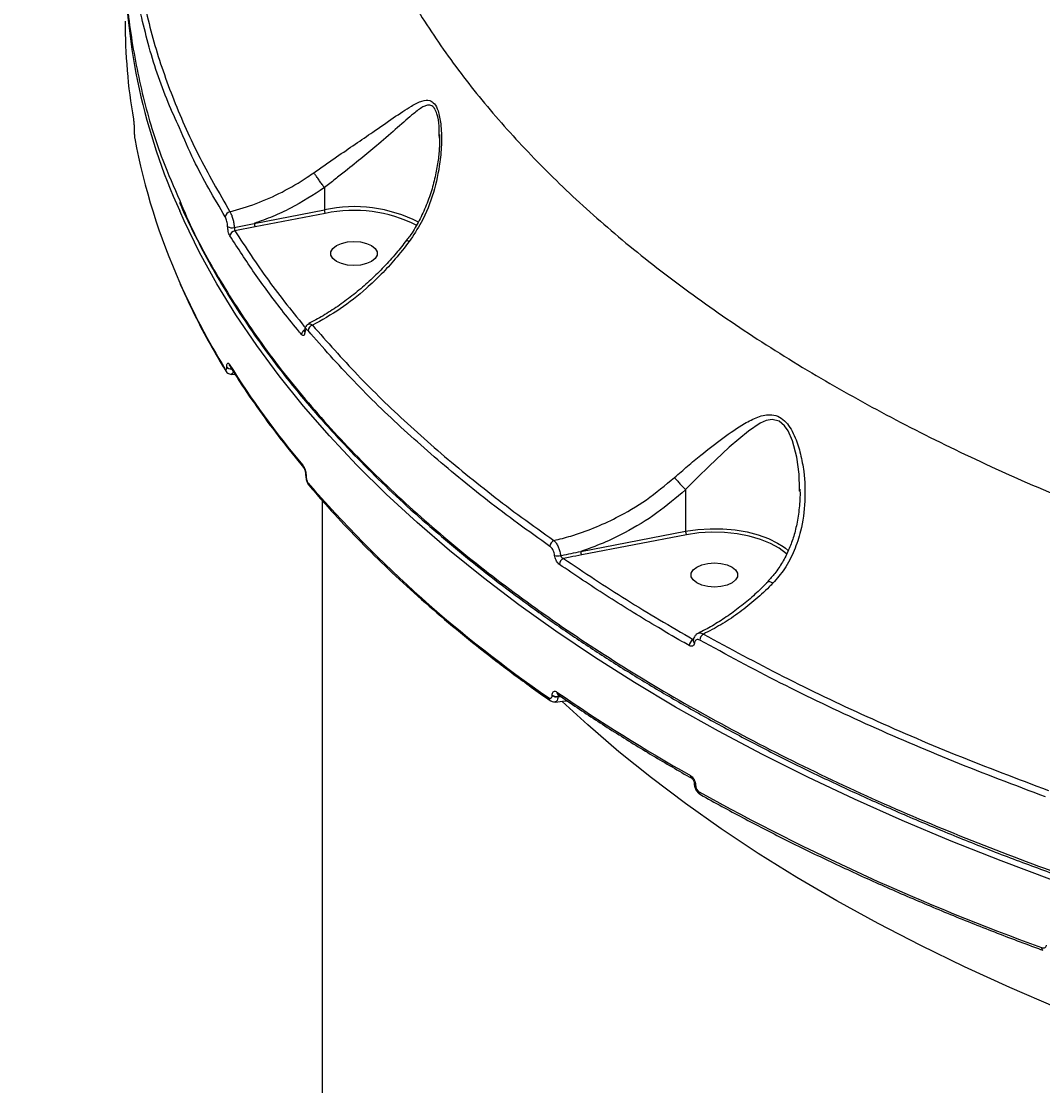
# Model space of a CAD drawing. Header units: millimetres. Extents: x -8092 to 6423, y -6886 to 5604.
# Drawn here: x -509.9 to -313.1, y -1653.2 to -1448.1 of the extents above; entities that cross this region are included whole.
import ezdxf

# ---------------------------------------------------------------- set-up
doc = ezdxf.new("R2010")
doc.units = ezdxf.units.MM
for name, color, linetype in [('DIKOM_ОБЪЕКТ', 7, 'Continuous'), ('DIKOM_РАЗМЕР_ЗОНА', 7, 'Continuous'), ('DIKOM_РАЗМЕР_ОБЪЕКТА', 7, 'Continuous')]:
    doc.layers.add(name, color=color, linetype=linetype)
doc.styles.add('style1', font='arial.ttf', dxfattribs={"width": 0.8})
doc.dimstyles.new('1-50', dxfattribs={"dimtxt": 300, "dimasz": 200, "dimexe": 100, "dimexo": 0, "dimgap": 100, "dimtad": 1, "dimtxsty": 'style1', "dimcen": 200, "dimclrd": 7, "dimclre": 7, "dimclrt": 7, "dimadec": 1, "dimazin": 2, "dimtfac": 1, "dimtmove": 0, "dimatfit": 2, "dimfxl": 0, "dimlwd": 25, "dimlwe": 18, "dimarcsym": 0})

# ---------------------------------------------------------------- blocks, each defined once
blk = doc.blocks.new('*D9')
at = {"layer": 'Defpoints', "color": 0, "transparency": 16777216}
for p in [(-8092.06, -86.27), (4664.84, -1471.84), (4664.84, -6785.92)]:
    blk.add_point(p, dxfattribs=at)
at = {"layer": 'DIKOM_РАЗМЕР_ЗОНА', "color": 7, "lineweight": 18, "transparency": 16777216}
for p, q in [((-8092.06, -86.27), (-8092.06, -6885.92)), ((4664.84, -1471.84), (4664.84, -6885.92))]:
    blk.add_line(p, q, dxfattribs=at)
at = {"layer": 'DIKOM_РАЗМЕР_ЗОНА', "color": 7, "lineweight": 25, "transparency": 16777216}
blk.add_line((-7892.06, -6785.92), (4464.84, -6785.92), dxfattribs=at)
at = {"layer": 'DIKOM_РАЗМЕР_ЗОНА', "color": 7, "transparency": 16777216}
for points in [[(-7892.06, -6752.58), (-7892.06, -6819.25), (-8092.06, -6785.92)], [(4464.84, -6752.58), (4464.84, -6819.25), (4664.84, -6785.92)]]:
    blk.add_solid(points, dxfattribs=at)
at = {"layer": 'DIKOM_РАЗМЕР_ЗОНА', "color": 7, "transparency": 16777216, "insert": (-2159.84, -6532.75), "char_height": 300, "attachment_point": 5, "style": 'style1'}
blk.add_mtext('12760', dxfattribs=at)
blk = doc.blocks.new('*D11')
at = {"layer": 'Defpoints', "color": 0, "transparency": 16777216}
for p in [(-6092.06, -310.77), (2568.27, -2361.54), (2568.27, -4925.78)]:
    blk.add_point(p, dxfattribs=at)
at = {"layer": 'DIKOM_РАЗМЕР_ОБЪЕКТА', "color": 7, "lineweight": 18, "transparency": 16777216}
for p, q in [((-6092.06, -310.77), (-6092.06, -5025.78)), ((2568.27, -2361.54), (2568.27, -5025.78))]:
    blk.add_line(p, q, dxfattribs=at)
at = {"layer": 'DIKOM_РАЗМЕР_ОБЪЕКТА', "color": 7, "lineweight": 25, "transparency": 16777216}
blk.add_line((-5892.06, -4925.78), (2368.27, -4925.78), dxfattribs=at)
at = {"layer": 'DIKOM_РАЗМЕР_ОБЪЕКТА', "color": 7, "transparency": 16777216}
for points in [[(-5892.06, -4892.44), (-5892.06, -4959.11), (-6092.06, -4925.78)], [(2368.27, -4892.44), (2368.27, -4959.11), (2568.27, -4925.78)]]:
    blk.add_solid(points, dxfattribs=at)
at = {"layer": 'DIKOM_РАЗМЕР_ОБЪЕКТА', "color": 7, "transparency": 16777216, "insert": (-2605.9, -4672.61), "char_height": 300, "attachment_point": 5, "style": 'style1'}
blk.add_mtext('8660', dxfattribs=at)

msp = doc.modelspace()

# ---------------------------------------------------------------- linework, layer by layer
at = {"layer": 'DIKOM_ОБЪЕКТ', "color": 7, "linetype": 'Continuous', "lineweight": 15}
for p, q in [((-488.178, -1469.112), (-488.178, -1469.201)), ((-488.178, -1469.112), (-488.174, -1469.159)), ((-488.178, -1469.201), (-488.174, -1469.248)), ((-488.174, -1469.159), (-488.174, -1469.248)), ((-429.366, -1470.632), (-429.379, -1469.914)), ((-451.521, -1480.137), (-451.521, -1484.421)), ((-465.027, -1487.032), (-451.521, -1484.421)), ((-451.348, -1485.091), (-464.851, -1487.702)), ((-468.879, -1487.825), (-465.027, -1487.032)), ((-464.851, -1487.702), (-468.772, -1488.443)), ((-470.331, -1514.728), (-470.331, -1514.681)), ((-469.769, -1514.508), (-469.77, -1514.506)), ((-469.416, -1516.144), (-468.771, -1516.071)), ((-455.13, -1535.478), (-455.13, -1535.546)), ((-455.047, -1535.683), (-455.047, -1535.752)), ((-381.905, -1538.355), (-381.905, -1546.354)), ((-359.962, -1538.626), (-359.967, -1538.235)), ((-451.936, -1540.448), (-451.936, -1802.559)), ((-402.105, -1550.26), (-381.905, -1546.354)), ((-381.733, -1547.025), (-401.929, -1550.93)), ((-407.638, -1578.044), (-407.638, -1577.975)), ((-406.125, -1578.088), (-406.508, -1578.156)), ((-406.508, -1578.156), (-406.508, -1578.224)), ((-406.508, -1578.224), (-405.955, -1578.204)), ((-380.227, -1594.947), (-380.227, -1594.994)), ((-379.965, -1595.294), (-379.965, -1595.341))]:
    msp.add_line(p, q, dxfattribs=at)
at = {"layer": 'DIKOM_ОБЪЕКТ', "color": 7, "linetype": 'Continuous', "lineweight": 15, "flags": 128}
for points in [[(-311.181, -1613.577), (-321.056, -1609.897), (-330.719, -1606.071), (-340.163, -1602.102), (-349.379, -1597.994), (-358.36, -1593.749), (-367.098, -1589.372), (-375.586, -1584.867), (-383.816, -1580.236), (-391.782, -1575.484), (-399.477, -1570.616), (-406.895, -1565.634), (-414.028, -1560.544), (-420.872, -1555.349), (-427.42, -1550.054), (-433.667, -1544.663), (-439.608, -1539.181), (-445.237, -1533.613), (-450.55, -1527.963), (-455.543, -1522.236), (-460.211, -1516.437), (-464.55, -1510.57), (-468.557, -1504.641), (-472.228, -1498.655), (-475.56, -1492.616), (-478.551, -1486.531), (-479.41, -1484.632)], [(-445.813, -1495.141), (-447.081, -1495.047), (-448.246, -1494.773), (-449.214, -1494.341), (-449.907, -1493.786), (-450.268, -1493.153), (-450.268, -1492.493), (-449.907, -1491.86), (-449.214, -1491.305), (-448.246, -1490.873), (-447.081, -1490.599), (-445.813, -1490.505), (-444.546, -1490.599), (-443.381, -1490.873), (-442.413, -1491.305), (-441.72, -1491.86), (-441.359, -1492.493), (-441.359, -1493.153), (-441.72, -1493.786), (-442.413, -1494.341), (-443.381, -1494.773), (-444.546, -1495.047), (-445.813, -1495.141)], [(-359.967, -1538.235), (-360.001, -1535.344), (-360.458, -1532.06), (-361.307, -1528.91), (-362.162, -1527.006), (-362.819, -1526.051), (-363.868, -1525.163), (-365.191, -1524.834), (-366.373, -1525.04), (-367.523, -1525.542), (-369.79, -1527.042), (-373.504, -1530.18), (-377.345, -1533.815), (-379.608, -1536.027), (-381.905, -1538.328), (-381.912, -1538.335), (-381.912, -1538.335)], [(-381.905, -1546.354), (-379.571, -1546.022), (-377.168, -1545.869), (-374.747, -1545.899), (-372.361, -1546.112), (-370.061, -1546.501), (-367.897, -1547.06), (-365.914, -1547.776), (-364.157, -1548.634), (-363.067, -1549.319)], [(-362.348, -1550.802), (-362.457, -1550.702), (-363.848, -1549.646), (-365.539, -1548.713), (-367.489, -1547.926), (-369.652, -1547.303), (-371.975, -1546.86), (-374.404, -1546.607), (-376.879, -1546.549), (-379.342, -1546.69), (-381.733, -1547.025)], [(-363.067, -1549.319), (-362.662, -1549.615), (-362.039, -1550.131)], [(-376.354, -1557.103), (-377.622, -1557.009), (-378.787, -1556.735), (-379.755, -1556.303), (-380.448, -1555.748), (-380.808, -1555.115), (-380.808, -1554.456), (-380.448, -1553.823), (-379.755, -1553.268), (-378.787, -1552.836), (-377.622, -1552.562), (-376.354, -1552.468), (-375.086, -1552.562), (-373.921, -1552.836), (-372.953, -1553.268), (-372.261, -1553.823), (-371.9, -1554.456), (-371.9, -1555.115), (-372.261, -1555.748), (-372.953, -1556.303), (-373.921, -1556.735), (-375.086, -1557.009), (-376.354, -1557.103)], [(-262.606, -1655.207), (-272.576, -1652.102), (-282.358, -1648.841), (-291.942, -1645.429), (-301.319, -1641.867), (-310.481, -1638.16), (-319.42, -1634.31), (-328.126, -1630.322), (-336.592, -1626.199), (-344.81, -1621.945), (-352.773, -1617.564), (-360.472, -1613.06), (-367.901, -1608.437), (-375.053, -1603.699), (-381.92, -1598.851), (-388.498, -1593.898), (-394.779, -1588.844), (-400.758, -1583.693), (-405.708, -1579.139)]]:
    msp.add_lwpolyline(points, dxfattribs=at)
at = {"layer": 'DIKOM_ОБЪЕКТ', "color": 7, "linetype": 'Continuous', "lineweight": 15}
for centre, radius, start, end in [((-371.984, -1435.92), 117.954, 180.28412, 204.39171), ((-377.437, -1448.034), 112.499, 180.02164, 189.6639), ((-366.279, -1447.871), 123.901, 190.6057, 204.09448), ((-469.517, -1485.866), 1.102, 100.58273, 175.44702), ((-445.771, -1510.854), 27.052, 62.73731, 102.27131), ((-450.191, -1484.435), 1.33, 179.38418, 209.55949), ((-445.838, -1511.195), 26.68, 62.99717, 101.9179), ((-463.717, -1487.047), 1.31, 179.38565, 210.0269), ((-469.297, -1486.273), 1.606, 236.99738, 285.08585), ((-468.616, -1489.543), 1.111, 98.05201, 175.38527), ((-348.142, -1440.061), 143.647, 203.98497, 211.49037), ((-454.786, -1508.514), 1.127, 118.18451, 176.63483), ((-453.508, -1507.78), 1.169, 104.98587, 175.84056), ((-454.934, -1507.818), 0.435, 176.76811, 215.33803), ((-469.938, -1515.102), 0.696, 179.4671, 211.26553), ((-469.51, -1513.93), 1.113, 222.44486, 274.12886), ((-469.503, -1513.968), 1.124, 222.54163, 275.22403), ((-323.146, -1422.305), 173.094, 212.03979, 220.03639), ((-469.181, -1514.14), 0.694, 179.41888, 211.64833), ((-455, -1533.665), 0.673, 178.94936, 219.89772), ((-454.816, -1535.471), 0.314, 180.51008, 222.67116), ((-454.815, -1535.538), 0.316, 182.06935, 222.59828), ((-269.489, -1376.22), 245.263, 220.98426, 235.54522), ((-453.97, -1537.092), 0.665, 178.70748, 219.86159), ((-406.711, -1549.348), 1.33, 115.14398, 177.11839), ((-400.794, -1550.274), 1.311, 179.39752, 210.01003), ((-406.478, -1549.182), 1.938, 249.91081, 284.26307), ((-404.899, -1552.811), 1.329, 113.3525, 177.35121), ((-379.771, -1568.451), 1.413, 118.3636, 178.03032), ((-377.723, -1567.394), 1.433, 120.72718, 177.84712), ((-379.901, -1567.425), 0.525, 177.17514, 238.74524), ((-406.095, -1577.379), 0.605, 176.50479, 232.2306), ((-211.829, -1294.512), 343.463, 235.43321, 240.49619), ((-407.649, -1578.497), 0.601, 176.28891, 232.24394), ((-406.835, -1576.578), 1.612, 240.12482, 281.7182), ((-406.835, -1576.646), 1.612, 240.12482, 281.7182), ((-380.411, -1593.488), 0.569, 174.70302, 235.77117), ((-379.803, -1594.9), 0.426, 185.74664, 247.68124), ((-379.802, -1594.946), 0.427, 186.34473, 247.61474), ((-378.716, -1596.636), 0.572, 174.85449, 235.68555), ((-158.766, -1198.94), 454.698, 240.98881, 250.13046), ((-312.787, -1626.645), 0.528, 171.6835, 237.13727)]:
    msp.add_arc(centre, radius, start, end, dxfattribs=at)
for points, knots in [([(-451.838, -1384.743), (-451.826, -1387.268), (-451.797, -1393.499), (-450.452, -1403.414), (-447.916, -1414.445), (-444.137, -1425.485), (-439.123, -1436.495), (-432.849, -1447.437), (-425.463, -1458.057), (-417.021, -1468.326), (-407.602, -1478.226), (-397.04, -1487.931), (-385.324, -1497.397), (-372.466, -1506.585), (-358.76, -1515.286), (-344.278, -1523.482), (-329.104, -1531.168), (-312.979, -1538.476), (-295.917, -1545.363), (-277.957, -1551.796), (-260.709, -1557.248), (-244.388, -1561.832), (-229.116, -1565.678), (-213.485, -1569.177), (-197.552, -1572.314), (-181.389, -1575.076), (-164.985, -1577.459), (-148.356, -1579.493), (-137.113, -1580.522), (-131.491, -1581.037)], [0, 0, 0, 0, 0.0269364, 0.0664877, 0.1060694, 0.1456204, 0.186327, 0.2270667, 0.267773, 0.3071934, 0.3466442, 0.3860645, 0.426635, 0.4672388, 0.5078092, 0.5471361, 0.5864932, 0.62582, 0.6662928, 0.7067987, 0.7472716, 0.778685, 0.8100985, 0.8417627, 0.8734269, 0.9049435, 0.9364601, 0.96823, 1, 1, 1, 1]), ([(-489.807, -1434.749), (-489.845, -1435.853), (-490.026, -1441.069), (-489.012, -1450.396), (-486.644, -1462.671), (-483.441, -1473.44), (-480.529, -1480.042), (-479.386, -1482.634)], [0, 0, 0, 0, 0.068625, 0.323981, 0.5795451, 0.8349014, 1, 1, 1, 1]), ([(-487.202, -1440.05), (-486.409, -1443.817), (-484.825, -1451.351), (-480.957, -1462.589), (-476.084, -1473.766), (-471.841, -1481.11), (-469.72, -1484.782)], [0, 0, 0, 0, 0.2485966, 0.4971937, 0.7485964, 1, 1, 1, 1]), ([(-479.444, -1468.63), (-480.193, -1466.999), (-482.656, -1461.631), (-485.677, -1452.396), (-487.312, -1444.764), (-488.129, -1440.948)], [0, 0, 0, 0, 0.1792025, 0.5896016, 1, 1, 1, 1]), ([(-453.566, -1477.252), (-452.836, -1476.739), (-451.363, -1475.706), (-448.654, -1473.855), (-445.506, -1471.715), (-441.794, -1469.168), (-438.124, -1466.614), (-435.068, -1464.543), (-432.806, -1463.369), (-431.334, -1463.166), (-430.267, -1463.873), (-429.496, -1465.426), (-429.005, -1468.056), (-428.897, -1471.448), (-429.254, -1475.92), (-430.384, -1481.159), (-432.384, -1486.353), (-434.347, -1489.295), (-435.149, -1490.497)], [0, 0, 0, 0, 0.0400988, 0.0808887, 0.1499721, 0.2211633, 0.3125709, 0.4066968, 0.4681058, 0.5184497, 0.5509518, 0.5857543, 0.6308482, 0.68855, 0.7478287, 0.8397945, 0.9345766, 1, 1, 1, 1]), ([(-429.379, -1469.914), (-429.377, -1469.375), (-429.371, -1467.956), (-429.688, -1466.162), (-430.135, -1465.079), (-430.589, -1464.459), (-431.121, -1464.172), (-431.837, -1464.263), (-432.871, -1464.727), (-434.638, -1466.077), (-437.378, -1468.527), (-440.668, -1471.413), (-444.076, -1474.256), (-446.947, -1476.548), (-449.467, -1478.529), (-450.84, -1479.585), (-451.522, -1480.131), (-451.523, -1480.131)], [0, 0, 0, 0, 0.0398765, 0.1051027, 0.1424744, 0.153517, 0.1988445, 0.2352235, 0.2726478, 0.3661023, 0.509154, 0.6557977, 0.7642889, 0.8752478, 0.9371661, 0.9999497, 1, 1, 1, 1]), ([(-488.34, -1466.92), (-488.337, -1466.938), (-488.315, -1467.07), (-488.277, -1467.365), (-488.232, -1467.84), (-488.2, -1468.307), (-488.178, -1468.762), (-488.175, -1469.027), (-488.174, -1469.159)], [0, 0, 0, 0, 0.03923998, 0.28722924, 0.495215, 0.67101728, 0.83529528, 1, 1, 1, 1]), ([(-470.616, -1485.778), (-472.759, -1482.144), (-476.099, -1476.481), (-478.562, -1470.701), (-479.444, -1468.63)], [0, 0, 0, 0, 0.6416771, 1, 1, 1, 1]), ([(-488.174, -1469.248), (-488.173, -1469.334), (-488.171, -1469.506), (-488.157, -1469.799), (-488.137, -1470.095), (-488.107, -1470.393), (-488.081, -1470.578), (-488.066, -1470.663), (-488.064, -1470.675)], [0, 0, 0, 0, 0.1673733, 0.3344726, 0.5091527, 0.7130677, 0.9577265, 1, 1, 1, 1]), ([(-429.329, -1469.915), (-429.324, -1470.009), (-429.288, -1470.745), (-429.346, -1472.388), (-429.569, -1474.885), (-430.074, -1477.756), (-430.864, -1480.812), (-431.967, -1483.891), (-433.385, -1486.803), (-434.627, -1488.929), (-435.485, -1490.002), (-435.699, -1490.27)], [0, 0, 0, 0, 0.0137714, 0.1082694, 0.23193605, 0.36538672, 0.51032489, 0.66566762, 0.81352778, 0.95353277, 1, 1, 1, 1]), ([(-469.72, -1484.782), (-468.032, -1484.298), (-464.626, -1483.32), (-459.612, -1481.049), (-455.946, -1478.914), (-453.981, -1477.542), (-453.566, -1477.252)], [0, 0, 0, 0, 0.2991589, 0.6039876, 0.9163487, 1, 1, 1, 1]), ([(-451.523, -1480.131), (-451.662, -1479.933), (-451.94, -1479.536), (-452.436, -1478.835), (-452.919, -1478.154), (-453.282, -1477.646), (-453.48, -1477.371), (-453.55, -1477.274), (-453.566, -1477.252)], [0, 0, 0, 0, 0.2114806, 0.4229574, 0.6344523, 0.8459275, 0.9647843, 1, 1, 1, 1]), ([(-451.521, -1480.137), (-453.655, -1481.525), (-456.865, -1483.612), (-461.47, -1485.749), (-463.838, -1486.603), (-465.027, -1487.032)], [0, 0, 0, 0, 0.4971347, 0.7475362, 1, 1, 1, 1]), ([(-451.523, -1480.131), (-451.522, -1480.132), (-451.521, -1480.134), (-451.521, -1480.136), (-451.521, -1480.137)], [0, 0, 0, 0, 0.6567074, 1, 1, 1, 1]), ([(-479.446, -1482.936), (-479.245, -1483.413), (-478.228, -1485.835), (-476.092, -1490.158), (-473.032, -1495.892), (-469.651, -1501.56), (-465.983, -1507.167), (-462.017, -1512.715), (-457.755, -1518.205), (-453.195, -1523.639), (-448.337, -1529.017), (-443.177, -1534.342), (-437.714, -1539.615), (-431.958, -1544.826), (-425.931, -1549.954), (-419.656, -1554.979), (-413.146, -1559.891), (-406.399, -1564.691), (-399.415, -1569.383), (-392.19, -1573.967), (-384.724, -1578.446), (-377.014, -1582.82), (-369.059, -1587.09), (-360.855, -1591.259), (-352.399, -1595.327), (-343.7, -1599.289), (-334.788, -1603.133), (-325.698, -1606.841), (-316.455, -1610.405), (-307.06, -1613.822), (-297.513, -1617.096), (-287.808, -1620.228), (-277.943, -1623.22), (-267.917, -1626.07), (-257.725, -1628.782), (-247.366, -1631.355), (-236.834, -1633.79), (-226.133, -1636.086), (-215.293, -1638.237), (-204.357, -1640.234), (-193.364, -1642.067), (-182.324, -1643.738), (-171.232, -1645.246), (-160.085, -1646.594), (-148.878, -1647.781), (-137.608, -1648.809), (-126.273, -1649.677), (-114.869, -1650.385), (-103.393, -1650.936), (-91.842, -1651.321), (-81.014, -1651.549), (-74.038, -1651.57), (-70.938, -1651.58)], [0, 0, 0, 0, 0.0050089, 0.025436, 0.0457829, 0.0660727, 0.0863284, 0.1065727, 0.126827, 0.1471077, 0.1674372, 0.1878382, 0.2083331, 0.2289378, 0.2495475, 0.2700461, 0.2904526, 0.3107899, 0.3310809, 0.3513488, 0.3716164, 0.3919015, 0.4122247, 0.4326089, 0.4530769, 0.4736518, 0.4942678, 0.5147984, 0.5352284, 0.5555809, 0.5758793, 0.5961466, 0.6164061, 0.6366783, 0.6569812, 0.6773378, 0.6977713, 0.7183047, 0.738918, 0.759486, 0.7799393, 0.8003082, 0.8206161, 0.840886, 0.8611413, 0.8814047, 0.901692, 0.9220263, 0.9424307, 0.9629282, 0.9835284, 1, 1, 1, 1]), ([(-479.386, -1482.634), (-478.85, -1483.942), (-476.712, -1489.162), (-471.688, -1498.137), (-464.258, -1509.622), (-455.408, -1520.968), (-445.248, -1532.146), (-433.972, -1542.905), (-421.654, -1553.219), (-408.376, -1563.072), (-393.923, -1572.623), (-378.296, -1581.827), (-361.521, -1590.641), (-343.968, -1598.871), (-325.714, -1606.504), (-306.853, -1613.538), (-287.077, -1620.087), (-266.416, -1626.107), (-244.922, -1631.565), (-223.994, -1636.136), (-203.786, -1639.915), (-184.417, -1643.002), (-164.711, -1645.614), (-144.72, -1647.735), (-124.659, -1649.347), (-104.629, -1650.443), (-86.76, -1651.007), (-75.517, -1651.077), (-70.939, -1651.105)], [0, 0, 0, 0, 0.013784, 0.0550016, 0.0961875, 0.1385696, 0.1809864, 0.2233686, 0.2645546, 0.3057722, 0.3469581, 0.3893403, 0.4317571, 0.4741392, 0.5153251, 0.5565427, 0.5977285, 0.6401107, 0.6825274, 0.7249096, 0.7607558, 0.7966439, 0.832532, 0.8687601, 0.9049884, 0.9402989, 0.9756894, 1, 1, 1, 1]), ([(-469.72, -1484.782), (-469.699, -1484.814), (-469.589, -1484.989), (-469.385, -1485.427), (-469.146, -1486.177), (-468.96, -1487.02), (-468.906, -1487.556), (-468.879, -1487.825)], [0, 0, 0, 0, 0.0531429, 0.2899845, 0.5268333, 0.7633753, 1, 1, 1, 1]), ([(-470.172, -1487.621), (-470.183, -1487.459), (-470.207, -1487.134), (-470.302, -1486.624), (-470.43, -1486.169), (-470.542, -1485.904), (-470.604, -1485.798), (-470.616, -1485.778)], [0, 0, 0, 0, 0.2364196, 0.47293, 0.7098879, 0.9468176, 1, 1, 1, 1]), ([(-469.724, -1489.454), (-469.736, -1489.434), (-469.799, -1489.328), (-469.913, -1489.063), (-470.041, -1488.612), (-470.137, -1488.104), (-470.16, -1487.782), (-470.172, -1487.621)], [0, 0, 0, 0, 0.0545777, 0.2913668, 0.5278193, 0.7639784, 1, 1, 1, 1]), ([(-468.879, -1487.825), (-468.876, -1487.879), (-468.872, -1487.987), (-468.85, -1488.157), (-468.819, -1488.31), (-468.791, -1488.4), (-468.775, -1488.436), (-468.772, -1488.443)], [0, 0, 0, 0, 0.2354936, 0.4716263, 0.7082802, 0.9453197, 1, 1, 1, 1]), ([(-468.772, -1488.443), (-466.693, -1491.639), (-462.532, -1498.039), (-457.507, -1504.272), (-454.992, -1507.392)], [0, 0, 0, 0, 0.4994497, 1, 1, 1, 1]), ([(-455.911, -1508.448), (-456.173, -1508.132), (-457.483, -1506.553), (-460.613, -1502.633), (-465.078, -1496.637), (-468.175, -1491.849), (-469.724, -1489.454)], [0, 0, 0, 0, 0.0507678, 0.2538472, 0.6266956, 1, 1, 1, 1]), ([(-435.681, -1490.284), (-436.341, -1491.123), (-437.738, -1492.902), (-440.045, -1495.436), (-442.554, -1497.917), (-445.186, -1500.219), (-447.911, -1502.328), (-450.702, -1504.197), (-452.942, -1505.537), (-454.244, -1506.155), (-454.601, -1506.325)], [0, 0, 0, 0, 0.1204388, 0.2551356, 0.391541, 0.5294001, 0.6683376, 0.8078735, 0.9474245, 1, 1, 1, 1]), ([(-435.149, -1490.497), (-436.039, -1491.641), (-437.759, -1493.853), (-440.546, -1496.86), (-444.044, -1500.18), (-448.465, -1503.695), (-452.013, -1505.657), (-453.81, -1506.651)], [0, 0, 0, 0, 0.1647961, 0.3184398, 0.4735211, 0.7333094, 1, 1, 1, 1]), ([(-435.64, -1490.318), (-435.616, -1490.307), (-435.565, -1490.282), (-435.336, -1490.392), (-435.175, -1490.482), (-435.149, -1490.497)], [0, 0, 0, 0, 0.4255043, 0.9080446, 1, 1, 1, 1]), ([(-479.298, -1498.74), (-478.63, -1500.23), (-477.095, -1503.653), (-474.381, -1508.862), (-472.064, -1512.937), (-470.755, -1515.097), (-470.534, -1515.462)], [0, 0, 0, 0, 0.2646334, 0.6081204, 0.933733, 1, 1, 1, 1]), ([(-454.575, -1506.443), (-454.661, -1506.481), (-454.874, -1506.577), (-455.109, -1506.878), (-455.304, -1507.283), (-455.343, -1507.61), (-455.365, -1507.793)], [0, 0, 0, 0, 0.1595316, 0.3984583, 0.6625304, 1, 1, 1, 1]), ([(-454.673, -1507.695), (-454.745, -1507.625), (-454.889, -1507.486), (-455.079, -1507.495), (-455.219, -1507.67), (-455.275, -1507.905), (-455.287, -1508.051), (-455.289, -1508.069)], [0, 0, 0, 0, 0.2478701, 0.4958878, 0.7364539, 0.9670301, 1, 1, 1, 1]), ([(-408.039, -1549.281), (-410.131, -1547.795), (-416.25, -1543.447), (-425.775, -1536.012), (-436.321, -1526.865), (-446.066, -1517.441), (-451.804, -1510.944), (-454.673, -1507.695)], [0, 0, 0, 0, 0.1144551, 0.3347655, 0.555076, 0.777538, 1, 1, 1, 1]), ([(-454.561, -1506.427), (-454.456, -1506.398), (-454.233, -1506.336), (-453.956, -1506.542), (-453.81, -1506.651)], [0, 0, 0, 0, 0.4703583, 1, 1, 1, 1]), ([(-453.81, -1506.651), (-450.975, -1509.861), (-445.306, -1516.282), (-435.627, -1525.658), (-425.083, -1534.818), (-415.508, -1542.295), (-409.363, -1546.661), (-407.276, -1548.144)], [0, 0, 0, 0, 0.2203111, 0.4406222, 0.6630837, 0.885546, 1, 1, 1, 1]), ([(-455.289, -1508.069), (-455.291, -1508.086), (-455.303, -1508.235), (-455.36, -1508.473), (-455.502, -1508.652), (-455.695, -1508.661), (-455.839, -1508.519), (-455.911, -1508.448)], [0, 0, 0, 0, 0.0299271, 0.2617942, 0.5039452, 0.7520183, 1, 1, 1, 1]), ([(-455.37, -1507.786), (-455.371, -1507.804), (-455.373, -1507.858), (-455.384, -1507.886), (-455.38, -1507.876), (-455.38, -1507.875)], [0, 0, 0, 0, 0.3211732, 0.9336484, 1, 1, 1, 1]), ([(-470.634, -1515.096), (-470.6, -1515.141), (-470.532, -1515.233), (-470.442, -1515.233), (-470.373, -1515.127), (-470.337, -1514.944), (-470.333, -1514.79), (-470.331, -1514.728)], [0, 0, 0, 0, 0.2142796, 0.4284466, 0.6428856, 0.8577354, 1, 1, 1, 1]), ([(-470.524, -1515.458), (-470.499, -1515.504), (-470.412, -1515.661), (-470.18, -1515.885), (-469.818, -1516.048), (-469.538, -1516.105), (-469.408, -1516.063), (-469.403, -1516.061)], [0, 0, 0, 0, 0.1281726, 0.4351387, 0.708658, 0.9893257, 1, 1, 1, 1]), ([(-470.331, -1514.681), (-470.329, -1514.59), (-470.324, -1514.36), (-470.269, -1514.087), (-470.166, -1513.927), (-470.029, -1513.927), (-469.926, -1514.064), (-469.875, -1514.133)], [0, 0, 0, 0, 0.140787, 0.355295, 0.5700372, 0.7849575, 1, 1, 1, 1]), ([(-469.771, -1514.505), (-469.143, -1515.499), (-467.322, -1518.381), (-464.075, -1523.108), (-459.976, -1528.648), (-457.001, -1532.283), (-455.522, -1534.09)], [0, 0, 0, 0, 0.149905, 0.4342795, 0.7187027, 1, 1, 1, 1]), ([(-469.109, -1515.542), (-469.131, -1515.644), (-469.183, -1515.891), (-469.3, -1516.06), (-469.397, -1516.044), (-469.426, -1516.039)], [0, 0, 0, 0, 0.3266253, 0.7949149, 1, 1, 1, 1]), ([(-384.034, -1535.989), (-383.194, -1535.255), (-381.501, -1533.778), (-378.366, -1531.196), (-374.667, -1528.315), (-371.051, -1525.821), (-368.389, -1524.454), (-366.644, -1523.936), (-365.231, -1523.827), (-363.803, -1524.235), (-362.532, -1525.278), (-361.534, -1526.684), (-360.541, -1528.727), (-359.685, -1531.477), (-358.952, -1535.576), (-358.762, -1540.609), (-359.465, -1545.755), (-360.899, -1550.125), (-362.648, -1553.555), (-364.309, -1555.478), (-365.087, -1556.379)], [0, 0, 0, 0, 0.0515645, 0.1038939, 0.193805, 0.2863962, 0.3436962, 0.3727585, 0.4024668, 0.4366786, 0.4671081, 0.4964611, 0.5269695, 0.5803757, 0.6349463, 0.7251665, 0.8181224, 0.880203, 0.9438891, 1, 1, 1, 1]), ([(-455.673, -1533.652), (-455.618, -1533.727), (-455.494, -1533.896), (-455.317, -1534.28), (-455.167, -1534.748), (-455.066, -1535.241), (-455.053, -1535.536), (-455.047, -1535.683)], [0, 0, 0, 0, 0.1742041, 0.3896011, 0.5958068, 0.7979174, 1, 1, 1, 1]), ([(-455.517, -1534.096), (-455.516, -1534.098), (-455.511, -1534.103), (-455.459, -1534.181), (-455.38, -1534.336), (-455.283, -1534.585), (-455.198, -1534.893), (-455.146, -1535.191), (-455.128, -1535.393), (-455.131, -1535.462), (-455.131, -1535.474)], [0, 0, 0, 0, 0.0605393, 0.1706763, 0.3102788, 0.4724497, 0.6569261, 0.8237883, 0.9682324, 1, 1, 1, 1]), ([(-455.124, -1535.549), (-455.126, -1535.587), (-455.135, -1535.818), (-455.059, -1536.297), (-454.848, -1536.931), (-454.666, -1537.343), (-454.489, -1537.499), (-454.473, -1537.513)], [0, 0, 0, 0, 0.0550249, 0.3415681, 0.6395536, 0.9670212, 1, 1, 1, 1]), ([(-455.047, -1535.752), (-455.043, -1535.849), (-455.034, -1536.043), (-454.968, -1536.367), (-454.87, -1536.671), (-454.754, -1536.92), (-454.672, -1537.028), (-454.636, -1537.077)], [0, 0, 0, 0, 0.2039515, 0.4079957, 0.6135037, 0.8265356, 1, 1, 1, 1]), ([(-407.276, -1548.144), (-406.186, -1547.871), (-403.605, -1547.225), (-399.565, -1545.783), (-394.654, -1543.53), (-389.307, -1540.391), (-385.807, -1537.469), (-384.034, -1535.989)], [0, 0, 0, 0, 0.1301674, 0.3081382, 0.4882735, 0.7408503, 1, 1, 1, 1]), ([(-384.034, -1535.989), (-384.02, -1536.006), (-383.884, -1536.182), (-383.562, -1536.574), (-383.02, -1537.192), (-382.434, -1537.82), (-382.086, -1538.163), (-381.912, -1538.335)], [0, 0, 0, 0, 0.0262354, 0.263118, 0.5087299, 0.7543667, 1, 1, 1, 1]), ([(-454.481, -1537.518), (-453.659, -1538.473), (-451.276, -1541.242), (-447.112, -1545.771), (-441.899, -1551.08), (-436.402, -1556.312), (-430.63, -1561.463), (-424.587, -1566.531), (-418.273, -1571.509), (-412.721, -1575.647), (-409.236, -1578.11), (-408.016, -1578.972)], [0, 0, 0, 0, 0.0652904, 0.1892537, 0.3132291, 0.4372175, 0.5612162, 0.6852231, 0.809236, 0.9332527, 1, 1, 1, 1]), ([(-381.905, -1538.355), (-383.712, -1539.901), (-387.375, -1543.034), (-392.848, -1546.328), (-397.803, -1548.725), (-400.666, -1549.747), (-402.105, -1550.26)], [0, 0, 0, 0, 0.30014237, 0.60821835, 0.80309521, 1, 1, 1, 1]), ([(-381.912, -1538.335), (-381.91, -1538.337), (-381.905, -1538.343), (-381.905, -1538.351), (-381.905, -1538.355)], [0, 0, 0, 0, 0.41292503, 1, 1, 1, 1]), ([(-359.868, -1538.24), (-359.863, -1538.354), (-359.808, -1539.565), (-359.967, -1541.835), (-360.404, -1544.859), (-361.1, -1547.574), (-362.01, -1550.033), (-363.198, -1552.332), (-364.545, -1554.37), (-365.609, -1555.519), (-366.078, -1556.025)], [0, 0, 0, 0, 0.0175431, 0.1869256, 0.3500709, 0.489974, 0.6205498, 0.7583128, 0.8934454, 1, 1, 1, 1]), ([(-381.905, -1546.354), (-381.903, -1546.405), (-381.899, -1546.507), (-381.869, -1546.677), (-381.826, -1546.836), (-381.781, -1546.944), (-381.749, -1547), (-381.737, -1547.019), (-381.733, -1547.025)], [0, 0, 0, 0, 0.2145741, 0.4292138, 0.6439278, 0.8586121, 0.9551505, 1, 1, 1, 1]), ([(-407.276, -1548.144), (-407.23, -1548.188), (-407.044, -1548.366), (-406.726, -1548.804), (-406.377, -1549.509), (-406.112, -1550.297), (-406.038, -1550.805), (-406, -1551.06)], [0, 0, 0, 0, 0.0780847, 0.313981, 0.5432019, 0.7710852, 1, 1, 1, 1]), ([(-407.144, -1551.002), (-407.166, -1550.849), (-407.211, -1550.543), (-407.395, -1550.074), (-407.642, -1549.66), (-407.871, -1549.407), (-408.006, -1549.306), (-408.039, -1549.281)], [0, 0, 0, 0, 0.2263677, 0.4527401, 0.6823813, 0.9207893, 1, 1, 1, 1]), ([(-406, -1551.06), (-405.922, -1551.044), (-404.622, -1550.787), (-403.324, -1550.515), (-402.105, -1550.26)], [0, 0, 0, 0, 0.0607847, 1, 1, 1, 1]), ([(-406.227, -1552.75), (-406.261, -1552.724), (-406.401, -1552.622), (-406.636, -1552.363), (-406.888, -1551.941), (-407.075, -1551.466), (-407.121, -1551.157), (-407.144, -1551.002)], [0, 0, 0, 0, 0.0795922, 0.3194875, 0.5498212, 0.7748619, 1, 1, 1, 1]), ([(-381.183, -1568.402), (-381.63, -1568.148), (-383.865, -1566.874), (-389.297, -1563.69), (-397.302, -1558.766), (-403.25, -1554.756), (-406.227, -1552.75)], [0, 0, 0, 0, 0.0507683, 0.2538549, 0.6266989, 1, 1, 1, 1]), ([(-406, -1551.06), (-405.989, -1551.104), (-405.976, -1551.156), (-405.922, -1551.256), (-405.838, -1551.365), (-405.679, -1551.489), (-405.535, -1551.559), (-405.448, -1551.585), (-405.426, -1551.591)], [0, 0, 0, 0, 0.172707, 0.1993502, 0.4134201, 0.6505921, 0.9118194, 1, 1, 1, 1]), ([(-401.929, -1550.93), (-402.673, -1551.072), (-403.838, -1551.293), (-405.004, -1551.512), (-405.426, -1551.591)], [0, 0, 0, 0, 0.63890007, 1, 1, 1, 1]), ([(-405.426, -1551.591), (-401.444, -1554.266), (-393.472, -1559.623), (-384.789, -1564.677), (-380.442, -1567.207)], [0, 0, 0, 0, 0.4994505, 1, 1, 1, 1]), ([(-366.018, -1556.074), (-366.745, -1556.802), (-368.285, -1558.347), (-370.759, -1560.463), (-373.386, -1562.46), (-376.061, -1564.193), (-378.107, -1565.375), (-379.251, -1565.888), (-379.497, -1565.998)], [0, 0, 0, 0, 0.1729426, 0.3666736, 0.5606655, 0.7542935, 0.9471556, 1, 1, 1, 1]), ([(-365.087, -1556.379), (-365.319, -1556.614), (-366.506, -1557.815), (-368.738, -1559.857), (-371.863, -1562.301), (-375.116, -1564.46), (-377.338, -1565.593), (-378.455, -1566.162)], [0, 0, 0, 0, 0.0563925, 0.2882893, 0.5227681, 0.7600037, 1, 1, 1, 1]), ([(-365.087, -1556.379), (-365.117, -1556.361), (-365.249, -1556.278), (-365.532, -1556.125), (-365.849, -1556.013), (-365.942, -1556.084), (-365.982, -1556.115)], [0, 0, 0, 0, 0.0663554, 0.2940803, 0.6941242, 1, 1, 1, 1]), ([(-379.491, -1566.057), (-379.616, -1566.117), (-379.924, -1566.266), (-380.236, -1566.732), (-380.415, -1567.133), (-380.415, -1567.375), (-380.415, -1567.4)], [0, 0, 0, 0, 0.24147683, 0.59210123, 0.95769579, 1, 1, 1, 1]), ([(-379.155, -1567.34), (-379.27, -1567.29), (-379.5, -1567.19), (-379.807, -1567.242), (-380.042, -1567.441), (-380.144, -1567.688), (-380.169, -1567.847), (-380.173, -1567.874)], [0, 0, 0, 0, 0.2378184, 0.475529, 0.7135168, 0.9515456, 1, 1, 1, 1]), ([(-379.482, -1566.023), (-379.482, -1566.023), (-379.361, -1565.918), (-379.002, -1565.921), (-378.638, -1566.082), (-378.455, -1566.162)], [0, 0, 0, 0, 0.0009472, 0.500322, 1, 1, 1, 1]), ([(-378.455, -1566.162), (-373.397, -1568.913), (-363.281, -1574.414), (-346.993, -1582.15), (-329.975, -1589.524), (-317.963, -1594.045), (-311.958, -1596.305)], [0, 0, 0, 0, 0.2485948, 0.4971899, 0.748595, 1, 1, 1, 1]), ([(-380.173, -1567.874), (-380.177, -1567.9), (-380.203, -1568.058), (-380.304, -1568.304), (-380.536, -1568.502), (-380.842, -1568.553), (-381.069, -1568.453), (-381.183, -1568.402)], [0, 0, 0, 0, 0.0479289, 0.2856299, 0.5236269, 0.7617667, 1, 1, 1, 1]), ([(-380.425, -1567.392), (-380.427, -1567.402), (-380.429, -1567.424), (-380.428, -1567.418), (-380.427, -1567.415)], [0, 0, 0, 0, 0.4648116, 1, 1, 1, 1]), ([(-312.508, -1597.552), (-318.461, -1595.312), (-330.366, -1590.833), (-347.372, -1583.478), (-363.772, -1575.703), (-374.027, -1570.128), (-379.155, -1567.34)], [0, 0, 0, 0, 0.24859508, 0.4971896, 0.74859505, 1, 1, 1, 1]), ([(-407.638, -1577.975), (-407.635, -1577.903), (-407.627, -1577.688), (-407.53, -1577.398), (-407.318, -1577.197), (-407.028, -1577.159), (-406.808, -1577.281), (-406.698, -1577.342)], [0, 0, 0, 0, 0.1082841, 0.3204269, 0.5430644, 0.7715666, 1, 1, 1, 1]), ([(-408.248, -1578.458), (-408.177, -1578.498), (-408.034, -1578.578), (-407.845, -1578.554), (-407.708, -1578.422), (-407.646, -1578.233), (-407.64, -1578.092), (-407.638, -1578.044)], [0, 0, 0, 0, 0.2288423, 0.4578426, 0.6785173, 0.8883613, 1, 1, 1, 1]), ([(-408.009, -1578.959), (-407.961, -1578.997), (-407.777, -1579.142), (-407.435, -1579.265), (-407.145, -1579.239), (-407.032, -1579.228)], [0, 0, 0, 0, 0.1751214, 0.6785893, 1, 1, 1, 1]), ([(-406.508, -1578.224), (-406.515, -1578.323), (-406.535, -1578.606), (-406.651, -1578.973), (-406.833, -1579.222), (-406.984, -1579.219), (-407.037, -1579.218)], [0, 0, 0, 0, 0.1700448, 0.4896709, 0.8232654, 1, 1, 1, 1]), ([(-407.03, -1579.277), (-406.394, -1579.189), (-405.612, -1579.08), (-404.842, -1579.062), (-404.698, -1579.059)], [0, 0, 0, 0, 0.8128625, 1, 1, 1, 1]), ([(-406.383, -1577.94), (-406.399, -1577.948), (-406.447, -1577.972), (-406.48, -1578.029), (-406.504, -1578.095), (-406.506, -1578.131), (-406.508, -1578.156)], [0, 0, 0, 0, 0.2060713, 0.6122013, 0.7394072, 1, 1, 1, 1]), ([(-406.464, -1577.856), (-406.47, -1577.852), (-406.477, -1577.847), (-406.465, -1577.857), (-406.464, -1577.857)], [0, 0, 0, 0, 0.97575465, 1, 1, 1, 1]), ([(-406.465, -1577.857), (-405.248, -1578.69), (-401.719, -1581.107), (-395.683, -1585.029), (-388.338, -1589.573), (-383.254, -1592.505), (-380.731, -1593.959)], [0, 0, 0, 0, 0.1499025, 0.4347218, 0.7195444, 1, 1, 1, 1]), ([(-380.978, -1593.436), (-380.864, -1593.514), (-380.637, -1593.672), (-380.333, -1594.065), (-380.104, -1594.521), (-379.982, -1594.951), (-379.97, -1595.197), (-379.965, -1595.294)], [0, 0, 0, 0, 0.2150428, 0.4299698, 0.6447333, 0.8592201, 1, 1, 1, 1]), ([(-380.728, -1593.961), (-380.727, -1593.961), (-380.725, -1593.963), (-380.667, -1594.001), (-380.577, -1594.089), (-380.462, -1594.237), (-380.352, -1594.434), (-380.272, -1594.643), (-380.231, -1594.83), (-380.229, -1594.908), (-380.229, -1594.944)], [0, 0, 0, 0, 0.0187035, 0.1419898, 0.2654367, 0.4099344, 0.5680111, 0.7306902, 0.8740972, 1, 1, 1, 1]), ([(-380.227, -1594.993), (-380.227, -1594.993), (-380.258, -1595.209), (-380.138, -1595.698), (-379.831, -1596.388), (-379.427, -1596.887), (-379.115, -1597.042), (-379.029, -1597.085)], [0, 0, 0, 0, 0.0005984, 0.2705817, 0.5683525, 0.8808052, 1, 1, 1, 1]), ([(-379.965, -1595.341), (-379.962, -1595.407), (-379.953, -1595.572), (-379.872, -1595.861), (-379.718, -1596.165), (-379.515, -1596.428), (-379.362, -1596.532), (-379.286, -1596.584)], [0, 0, 0, 0, 0.1422544, 0.3570651, 0.5715235, 0.7857167, 1, 1, 1, 1]), ([(-379.039, -1597.108), (-377.664, -1597.873), (-373.676, -1600.09), (-366.899, -1603.674), (-358.64, -1607.82), (-350.161, -1611.846), (-341.473, -1615.75), (-332.58, -1619.53), (-323.649, -1623.118), (-317.103, -1625.608), (-313.606, -1626.892), (-313.073, -1627.088)], [0, 0, 0, 0, 0.0688511, 0.1996783, 0.3305048, 0.4613286, 0.5921488, 0.722966, 0.8537792, 0.9777045, 1, 1, 1, 1]), ([(-313.309, -1626.569), (-313.17, -1626.606), (-312.924, -1626.672), (-312.627, -1626.605), (-312.435, -1626.454), (-312.352, -1626.27), (-312.345, -1626.141), (-312.343, -1626.102)], [0, 0, 0, 0, 0.3025738, 0.5346972, 0.7254508, 0.9171438, 1, 1, 1, 1])]:
    msp.add_open_spline(points, degree=3, knots=knots, dxfattribs=at)

# ---------------------------------------------------------------- dimensions: what is measured, and where the dimension line sits
at = {"layer": 'DIKOM_РАЗМЕР_ЗОНА'}
dim = msp.add_linear_dim(base=(4664.839, -6785.918), p1=(-8092.064, -86.271), p2=(4664.839, -1471.84), text='12760', dimstyle='1-50', dxfattribs=at)
dim.commit()
dim.dimension.update_dxf_attribs({"geometry": '*D9', "text_midpoint": (-2159.843, -6785.918), "dimtype": 160})
at = {"layer": 'DIKOM_РАЗМЕР_ОБЪЕКТА'}
dim = msp.add_linear_dim(base=(2568.274, -4925.777), p1=(-6092.064, -310.768), p2=(2568.274, -2361.54), text='8660', dimstyle='1-50', dxfattribs=at)
dim.commit()
dim.dimension.update_dxf_attribs({"geometry": '*D11', "text_midpoint": (-2605.904, -4925.777), "dimtype": 160})

doc.saveas('drawing.dxf')
